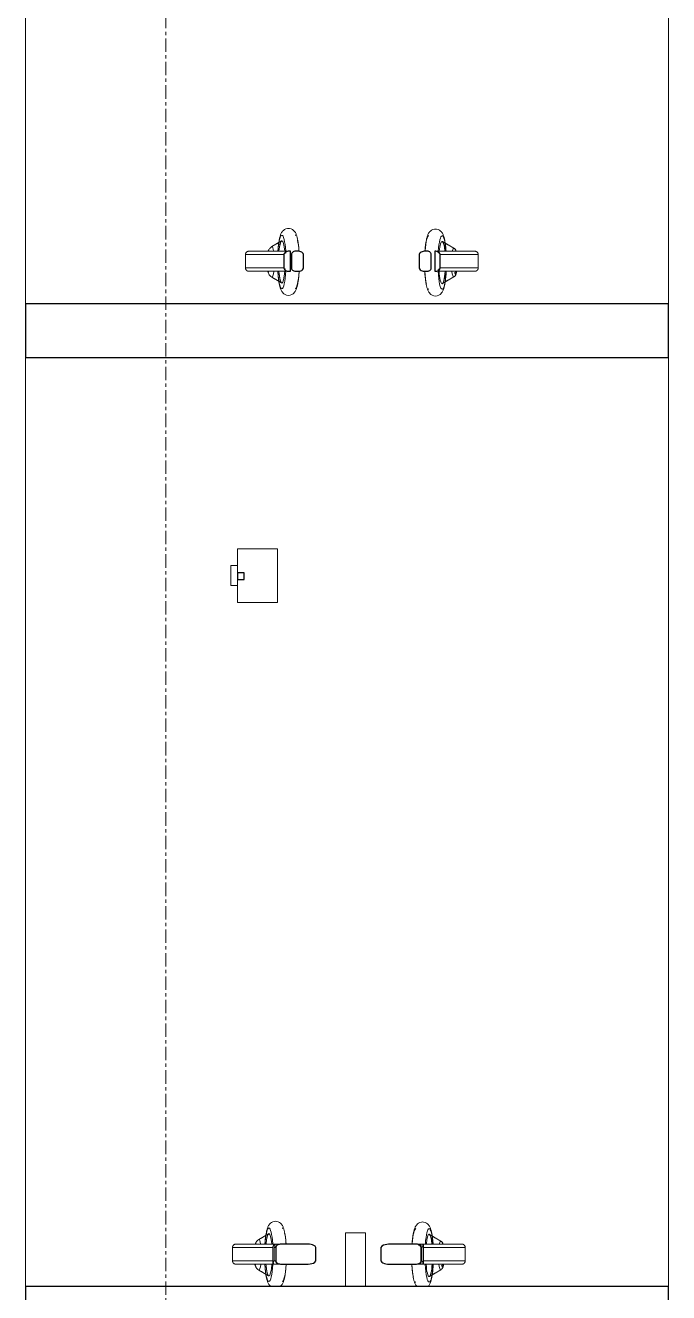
# Model space of a CAD drawing. Header units: inches. Extents: x -10318 to -7858, y -1627 to -453.
# Drawn here: x -8551 to -8527, y -678.84 to -631.56 of the extents above; entities that cross this region are included whole.
import ezdxf

# ---------------------------------------------------------------- set-up
doc = ezdxf.new("R2010")
doc.units = ezdxf.units.IN
doc.header["$MEASUREMENT"] = 0
doc.linetypes.add('Grid Line 1_2_', pattern=[0.875, 0.5, -0.125, 0.125, -0.125])
for name, color, linetype, lineweight in [('A-GENM', 13, 'Continuous', 9), ('G-IMPT', 8, 'Continuous', 9), ('S-GRID', 1, 'Continuous', 9)]:
    doc.layers.add(name, color=color, linetype=linetype, lineweight=lineweight)

# ---------------------------------------------------------------- blocks, each defined once
blk = doc.blocks.new('Indoor_Gun_Range_20957 - Assembly1_iam-7274358-4-Lower')
at = {"layer": 'A-GENM', "lineweight": 30}
for p, q in [((-61.871, 112), (-61.871, 110)), ((-37.871, 110), (-37.871, 112)), ((-61.871, 110), (-37.871, 110)), ((-52.639, 109.045), (-52.639, 108.545)), ((-51.491, 109.17), (-52.423, 109.17)), ((-51.137, 108.545), (-51.137, 109.045)), ((-48.714, 109.045), (-48.714, 108.545)), ((-47.428, 109.17), (-48.36, 109.17)), ((-47.212, 108.545), (-47.212, 109.045)), ((-52.423, 108.42), (-51.491, 108.42)), ((-48.36, 108.42), (-47.428, 108.42)), ((-45.781, 83.621), (-46.031, 83.621)), ((-46.031, 83.621), (-46.031, 83.371)), ((-46.031, 83.371), (-45.781, 83.371)), ((-45.781, 83.371), (-45.781, 83.621)), ((-37.871, 75.34), (-61.871, 75.34)), ((-61.871, 75.34), (-61.871, 73.34)), ((-37.871, 73.34), (-37.871, 75.34)), ((-61.871, 73.34), (-37.871, 73.34)), ((-53.345, 72), (-53.345, 71.5)), ((-53.146, 72.125), (-53.156, 72.125)), ((-53.146, 71.375), (-53.146, 72.125)), ((-53.012, 72), (-53.012, 71.5)), ((-52.785, 72.125), (-52.864, 72.125)), ((-52.568, 71.5), (-52.568, 72)), ((-48.251, 72), (-48.251, 71.5)), ((-47.962, 72.125), (-48.034, 72.125)), ((-47.802, 71.5), (-47.802, 72)), ((-47.711, 72.125), (-47.76, 72.125)), ((-47.76, 72.125), (-47.76, 71.375)), ((-47.519, 71.5), (-47.519, 72)), ((-53.156, 71.375), (-53.146, 71.375)), ((-52.864, 71.375), (-52.785, 71.375)), ((-48.034, 71.375), (-47.962, 71.375)), ((-47.76, 71.375), (-47.71, 71.375))]:
    blk.add_line(p, q, dxfattribs=at)
at = {"layer": 'A-GENM', "lineweight": 30, "flags": 128}
for points in [[(-52.423, 109.17), (-52.468, 109.167), (-52.513, 109.159), (-52.556, 109.144), (-52.595, 109.121), (-52.626, 109.088), (-52.639, 109.045)], [(-51.137, 109.045), (-51.165, 109.092), (-51.214, 109.12), (-51.268, 109.139), (-51.322, 109.153), (-51.378, 109.163), (-51.434, 109.168), (-51.491, 109.17)], [(-48.36, 109.17), (-48.426, 109.168), (-48.491, 109.16), (-48.556, 109.147), (-48.619, 109.127), (-48.677, 109.098), (-48.714, 109.045)], [(-47.212, 109.045), (-47.221, 109.083), (-47.246, 109.113), (-47.277, 109.136), (-47.313, 109.152), (-47.351, 109.162), (-47.389, 109.168), (-47.428, 109.17)], [(-52.639, 108.545), (-52.629, 108.508), (-52.605, 108.477), (-52.573, 108.455), (-52.538, 108.439), (-52.5, 108.428), (-52.462, 108.422), (-52.423, 108.42)], [(-51.491, 108.42), (-51.425, 108.423), (-51.36, 108.43), (-51.295, 108.443), (-51.232, 108.463), (-51.173, 108.492), (-51.137, 108.545)], [(-48.714, 108.545), (-48.685, 108.498), (-48.636, 108.47), (-48.583, 108.451), (-48.528, 108.437), (-48.473, 108.428), (-48.416, 108.422), (-48.36, 108.42)], [(-47.428, 108.42), (-47.383, 108.423), (-47.338, 108.431), (-47.295, 108.446), (-47.256, 108.469), (-47.225, 108.502), (-47.212, 108.545)], [(-53.156, 72.125), (-53.192, 72.123), (-53.226, 72.116), (-53.26, 72.105), (-53.291, 72.088), (-53.318, 72.064), (-53.338, 72.035), (-53.345, 72)], [(-52.864, 72.125), (-52.897, 72.122), (-52.928, 72.113), (-52.956, 72.098), (-52.98, 72.078), (-52.997, 72.054), (-53.008, 72.028), (-53.012, 72)], [(-52.568, 72), (-52.578, 72.037), (-52.603, 72.067), (-52.635, 72.089), (-52.67, 72.106), (-52.708, 72.116), (-52.746, 72.123), (-52.785, 72.125)], [(-48.034, 72.125), (-48.073, 72.123), (-48.111, 72.116), (-48.148, 72.106), (-48.184, 72.09), (-48.216, 72.067), (-48.241, 72.037), (-48.251, 72)], [(-47.802, 72), (-47.806, 72.028), (-47.818, 72.054), (-47.837, 72.078), (-47.862, 72.098), (-47.893, 72.113), (-47.926, 72.122), (-47.962, 72.125)], [(-47.519, 72), (-47.527, 72.035), (-47.547, 72.065), (-47.574, 72.088), (-47.606, 72.105), (-47.64, 72.117), (-47.676, 72.123), (-47.712, 72.125)], [(-53.345, 71.5), (-53.338, 71.465), (-53.318, 71.436), (-53.291, 71.412), (-53.26, 71.395), (-53.226, 71.384), (-53.191, 71.377), (-53.156, 71.375)], [(-53.012, 71.5), (-53.008, 71.472), (-52.997, 71.446), (-52.98, 71.422), (-52.956, 71.402), (-52.928, 71.387), (-52.897, 71.378), (-52.864, 71.375)], [(-52.785, 71.375), (-52.746, 71.377), (-52.708, 71.384), (-52.67, 71.394), (-52.635, 71.41), (-52.603, 71.433), (-52.578, 71.463), (-52.568, 71.5)], [(-48.251, 71.5), (-48.241, 71.463), (-48.216, 71.433), (-48.184, 71.411), (-48.148, 71.394), (-48.111, 71.384), (-48.073, 71.377), (-48.034, 71.375)], [(-47.962, 71.375), (-47.926, 71.378), (-47.893, 71.387), (-47.862, 71.402), (-47.837, 71.422), (-47.818, 71.446), (-47.806, 71.472), (-47.802, 71.5)], [(-47.71, 71.375), (-47.674, 71.377), (-47.639, 71.384), (-47.605, 71.395), (-47.574, 71.412), (-47.547, 71.435), (-47.527, 71.465), (-47.519, 71.5)]]:
    blk.add_lwpolyline(points, dxfattribs=at)
at = {"layer": 'G-IMPT'}
for p, q in [((-61.871, 110), (-61.871, 75.34)), ((-50.564, 110), (-50.564, 108)), ((-49.814, 108), (-49.814, 110)), ((-37.871, 75.34), (-37.871, 110)), ((-53.43, 109.27), (-53.393, 109.2)), ((-52.948, 109.628), (-53.376, 109.376)), ((-46.578, 109.389), (-46.945, 109.605)), ((-54.282, 109.045), (-54.282, 108.545)), ((-52.72, 109.045), (-54.282, 109.045)), ((-52.577, 109.17), (-54.157, 109.17)), ((-54.15, 109.17), (-53.744, 109.17)), ((-53.968, 109.17), (-53.746, 109.17)), ((-53.447, 109.17), (-52.475, 109.17)), ((-52.719, 109.144), (-52.719, 108.446)), ((-52.7, 109.17), (-52.7, 109.1)), ((-52.423, 109.17), (-52.693, 109.17)), ((-52.639, 109.045), (-52.669, 109.045)), ((-52.669, 108.545), (-52.669, 109.045)), ((-52.475, 109.17), (-52.423, 109.17)), ((-47.388, 109.17), (-46.669, 109.17)), ((-45.725, 109.17), (-47.281, 109.17)), ((-47.148, 109.045), (-47.212, 109.045)), ((-47.148, 109.045), (-47.148, 108.545)), ((-47.126, 109.1), (-47.126, 109.17)), ((-47.099, 108.521), (-47.099, 109.143)), ((-45.6, 109.045), (-47.09, 109.045)), ((-46.468, 109.174), (-46.463, 109.175)), ((-46.253, 109.17), (-46.427, 109.17)), ((-46.425, 109.17), (-45.936, 109.17)), ((-46.415, 109.17), (-45.757, 109.17)), ((-45.6, 108.545), (-45.6, 109.045)), ((-52.721, 108.545), (-54.282, 108.545)), ((-52.577, 108.42), (-54.157, 108.42)), ((-53.435, 108.42), (-54.15, 108.42)), ((-53.447, 108.42), (-54.15, 108.42)), ((-53.376, 108.309), (-52.948, 108.057)), ((-53.204, 108.42), (-53.367, 108.42)), ((-52.475, 108.42), (-52.95, 108.42)), ((-52.7, 108.5), (-52.7, 108.421)), ((-52.693, 108.42), (-52.462, 108.42)), ((-52.669, 108.545), (-52.639, 108.545)), ((-47.428, 108.42), (-47.224, 108.42)), ((-47.001, 108.42), (-47.4, 108.42)), ((-47.38, 108.42), (-45.725, 108.42)), ((-47.38, 108.42), (-47.224, 108.42)), ((-47.212, 108.545), (-47.148, 108.545)), ((-45.6, 108.545), (-47.087, 108.545)), ((-45.757, 108.42), (-46.166, 108.42)), ((-45.938, 108.42), (-46.165, 108.42)), ((-49.814, 108), (-50.564, 108)), ((-46.945, 108.034), (-46.578, 108.249)), ((-47.281, 84.478), (-45.781, 84.478)), ((-47.281, 84.478), (-47.281, 82.478)), ((-45.781, 83.621), (-45.781, 84.478)), ((-45.531, 83.853), (-45.781, 83.853)), ((-45.531, 83.853), (-45.531, 83.103)), ((-45.781, 82.478), (-45.781, 83.371)), ((-45.781, 83.103), (-45.531, 83.103)), ((-47.281, 82.478), (-45.781, 82.478)), ((-61.871, 73.34), (-61.871, 38.67)), ((-37.871, 38.67), (-37.871, 73.34)), ((-53.432, 72.583), (-53.86, 72.331)), ((-47.062, 72.344), (-47.429, 72.559)), ((-54.765, 72), (-54.765, 71.5)), ((-53.345, 72), (-54.765, 72)), ((-53.156, 72.125), (-54.64, 72.125)), ((-54.634, 72.125), (-53.972, 72.125)), ((-53.914, 72.225), (-53.88, 72.168)), ((-53.517, 72.125), (-53.146, 72.125)), ((-47.703, 72.125), (-47.347, 72.125)), ((-46.084, 72), (-47.519, 72)), ((-47.109, 72.125), (-46.241, 72.125)), ((-46.084, 71.5), (-46.084, 72)), ((-53.345, 71.5), (-54.765, 71.5)), ((-46.084, 71.5), (-47.519, 71.5)), ((-53.156, 71.375), (-54.64, 71.375)), ((-54.261, 71.375), (-54.634, 71.375)), ((-54.262, 71.375), (-54.439, 71.375)), ((-53.86, 71.264), (-53.432, 71.012)), ((-53.146, 71.375), (-53.517, 71.375)), ((-47.71, 71.375), (-46.209, 71.375)), ((-47.345, 71.375), (-47.703, 71.375)), ((-47.429, 70.989), (-47.062, 71.204)), ((-46.241, 71.375), (-46.876, 71.375))]:
    blk.add_line(p, q, dxfattribs=at)
at = {"layer": 'G-IMPT', "flags": 128}
for points in [[(-52.893, 110.005), (-52.918, 109.977), (-52.937, 109.95), (-52.952, 109.924), (-52.965, 109.9), (-52.976, 109.876), (-52.985, 109.851), (-52.994, 109.827), (-53.002, 109.802), (-53.009, 109.777), (-53.016, 109.751), (-53.023, 109.724), (-53.029, 109.697), (-53.034, 109.668), (-53.04, 109.639), (-53.045, 109.609), (-53.05, 109.577), (-53.055, 109.545), (-53.06, 109.512), (-53.064, 109.478), (-53.068, 109.444), (-53.072, 109.408), (-53.075, 109.372), (-53.078, 109.335), (-53.081, 109.297), (-53.084, 109.259), (-53.087, 109.22), (-53.089, 109.181)], [(-52.486, 110.005), (-52.461, 109.977), (-52.442, 109.95), (-52.427, 109.924), (-52.414, 109.9), (-52.403, 109.876), (-52.394, 109.851), (-52.385, 109.827), (-52.377, 109.802), (-52.37, 109.777), (-52.363, 109.751), (-52.356, 109.724), (-52.35, 109.697), (-52.344, 109.668), (-52.339, 109.639), (-52.334, 109.609), (-52.329, 109.577), (-52.324, 109.545), (-52.319, 109.512), (-52.315, 109.478), (-52.311, 109.444), (-52.307, 109.408), (-52.304, 109.372), (-52.301, 109.335), (-52.298, 109.297), (-52.295, 109.259), (-52.292, 109.22), (-52.29, 109.181)], [(-47.408, 109.981), (-47.432, 109.953), (-47.451, 109.926), (-47.466, 109.9), (-47.479, 109.876), (-47.49, 109.852), (-47.499, 109.828), (-47.508, 109.803), (-47.516, 109.779), (-47.523, 109.753), (-47.53, 109.727), (-47.536, 109.701), (-47.542, 109.673), (-47.548, 109.645), (-47.554, 109.615), (-47.559, 109.585), (-47.564, 109.554), (-47.569, 109.522), (-47.573, 109.489), (-47.577, 109.455), (-47.581, 109.42), (-47.585, 109.385), (-47.588, 109.348), (-47.592, 109.312), (-47.595, 109.274), (-47.597, 109.236), (-47.6, 109.197)], [(-47, 109.981), (-46.975, 109.953), (-46.956, 109.926), (-46.941, 109.9), (-46.928, 109.876), (-46.918, 109.852), (-46.908, 109.828), (-46.9, 109.803), (-46.892, 109.779), (-46.884, 109.753), (-46.878, 109.727), (-46.871, 109.701), (-46.865, 109.673), (-46.859, 109.645), (-46.854, 109.615), (-46.849, 109.585), (-46.844, 109.554), (-46.839, 109.522), (-46.834, 109.489), (-46.83, 109.455), (-46.826, 109.42), (-46.822, 109.385), (-46.819, 109.348), (-46.816, 109.312), (-46.813, 109.274), (-46.81, 109.236), (-46.807, 109.197), (-46.806, 109.164)], [(-53.376, 109.376), (-53.396, 109.362), (-53.411, 109.348), (-53.422, 109.335), (-53.43, 109.322), (-53.437, 109.31), (-53.442, 109.299), (-53.447, 109.288), (-53.451, 109.277), (-53.455, 109.266), (-53.459, 109.255), (-53.462, 109.244), (-53.465, 109.232), (-53.468, 109.22), (-53.47, 109.208), (-53.473, 109.195), (-53.475, 109.182), (-53.477, 109.169)], [(-52.936, 109.631), (-53.044, 109.568), (-53.152, 109.505), (-53.26, 109.442), (-53.368, 109.379)], [(-46.957, 109.608), (-46.864, 109.554), (-46.772, 109.5), (-46.679, 109.446), (-46.586, 109.391)], [(-46.434, 109.166), (-46.437, 109.179), (-46.44, 109.191), (-46.444, 109.204), (-46.448, 109.217), (-46.453, 109.231), (-46.458, 109.245), (-46.465, 109.26), (-46.473, 109.277), (-46.483, 109.295), (-46.497, 109.316), (-46.517, 109.339), (-46.543, 109.365), (-46.578, 109.389)], [(-54.282, 109.045), (-54.281, 109.05), (-54.281, 109.055), (-54.281, 109.06), (-54.28, 109.065), (-54.279, 109.07), (-54.278, 109.075), (-54.277, 109.08), (-54.275, 109.084), (-54.273, 109.089), (-54.272, 109.094), (-54.27, 109.098), (-54.267, 109.103), (-54.265, 109.107), (-54.262, 109.112), (-54.26, 109.116), (-54.257, 109.12), (-54.254, 109.124), (-54.25, 109.128), (-54.247, 109.131), (-54.244, 109.135), (-54.24, 109.138), (-54.236, 109.141), (-54.232, 109.145), (-54.228, 109.148), (-54.224, 109.15), (-54.22, 109.153), (-54.215, 109.155), (-54.211, 109.158), (-54.206, 109.16), (-54.202, 109.162), (-54.197, 109.163), (-54.192, 109.165), (-54.188, 109.166), (-54.183, 109.167), (-54.178, 109.168), (-54.173, 109.169), (-54.168, 109.17), (-54.163, 109.17), (-54.158, 109.17), (-54.157, 109.17)], [(-54.157, 109.17), (-54.153, 109.17), (-54.143, 109.17), (-54.126, 109.17), (-54.102, 109.17), (-54.072, 109.17), (-54.035, 109.17), (-53.992, 109.17), (-53.942, 109.17), (-53.885, 109.17), (-53.823, 109.17), (-53.753, 109.17), (-53.678, 109.17), (-53.597, 109.17), (-53.51, 109.17), (-53.417, 109.17), (-53.416, 109.17)], [(-52.577, 109.17), (-52.707, 109.17), (-52.832, 109.17), (-52.953, 109.17), (-53.069, 109.17), (-53.179, 109.17), (-53.285, 109.17), (-53.385, 109.17), (-53.48, 109.17), (-53.569, 109.17), (-53.652, 109.17), (-53.729, 109.17), (-53.8, 109.17), (-53.865, 109.17), (-53.924, 109.17), (-53.976, 109.17), (-54.021, 109.17), (-54.061, 109.17), (-54.093, 109.17), (-54.119, 109.17), (-54.138, 109.17), (-54.15, 109.17), (-54.156, 109.17), (-54.157, 109.17)], [(-52.423, 109.17), (-52.568, 109.17), (-52.693, 109.17)], [(-47.126, 109.17), (-47.266, 109.17), (-47.411, 109.17), (-47.428, 109.17)], [(-47.389, 109.17), (-47.275, 109.17), (-47.126, 109.17)], [(-46.437, 109.17), (-46.533, 109.17), (-46.635, 109.17), (-46.742, 109.17), (-46.854, 109.17), (-46.971, 109.17), (-47.093, 109.17), (-47.219, 109.17), (-47.281, 109.17)], [(-47.148, 109.045), (-47.13, 109.069), (-47.116, 109.093)], [(-47.112, 109.1), (-47.105, 109.115), (-47.1, 109.136), (-47.1, 109.153), (-47.109, 109.166), (-47.126, 109.17)], [(-45.725, 109.17), (-45.72, 109.17), (-45.715, 109.17), (-45.71, 109.169), (-45.705, 109.168), (-45.7, 109.168), (-45.695, 109.166), (-45.69, 109.165), (-45.685, 109.164), (-45.681, 109.162), (-45.676, 109.16), (-45.671, 109.158), (-45.667, 109.156), (-45.663, 109.153), (-45.658, 109.151), (-45.654, 109.148), (-45.65, 109.145), (-45.646, 109.142), (-45.642, 109.139), (-45.639, 109.136), (-45.635, 109.132), (-45.632, 109.128), (-45.628, 109.125), (-45.625, 109.121), (-45.622, 109.117), (-45.62, 109.112), (-45.617, 109.108), (-45.615, 109.104), (-45.612, 109.099), (-45.61, 109.095), (-45.608, 109.09), (-45.607, 109.085), (-45.605, 109.081), (-45.604, 109.076), (-45.603, 109.071), (-45.602, 109.066), (-45.601, 109.061), (-45.601, 109.056), (-45.6, 109.051), (-45.6, 109.046), (-45.6, 109.045)], [(-54.157, 108.42), (-54.161, 108.42), (-54.166, 108.421), (-54.171, 108.421), (-54.176, 108.422), (-54.181, 108.423), (-54.186, 108.424), (-54.191, 108.425), (-54.196, 108.426), (-54.201, 108.428), (-54.205, 108.43), (-54.21, 108.432), (-54.214, 108.434), (-54.219, 108.437), (-54.223, 108.439), (-54.227, 108.442), (-54.231, 108.445), (-54.235, 108.448), (-54.239, 108.451), (-54.243, 108.455), (-54.246, 108.458), (-54.25, 108.462), (-54.253, 108.465), (-54.256, 108.469), (-54.259, 108.473), (-54.262, 108.478), (-54.264, 108.482), (-54.267, 108.486), (-54.269, 108.491), (-54.271, 108.495), (-54.273, 108.5), (-54.275, 108.505), (-54.276, 108.509), (-54.278, 108.514), (-54.279, 108.519), (-54.28, 108.524), (-54.28, 108.529), (-54.281, 108.534), (-54.281, 108.539), (-54.282, 108.544), (-54.282, 108.545)], [(-54.157, 108.42), (-54.153, 108.42), (-54.143, 108.42), (-54.126, 108.42), (-54.102, 108.42), (-54.072, 108.42), (-54.035, 108.42), (-53.992, 108.42), (-53.942, 108.42), (-53.885, 108.42), (-53.823, 108.42), (-53.753, 108.42), (-53.678, 108.42), (-53.597, 108.42), (-53.51, 108.42), (-53.417, 108.42), (-53.319, 108.42), (-53.215, 108.42), (-53.106, 108.42), (-52.992, 108.42), (-52.873, 108.42), (-52.749, 108.42), (-52.621, 108.42), (-52.577, 108.42)], [(-53.416, 108.42), (-53.509, 108.42), (-53.596, 108.42), (-53.677, 108.42), (-53.752, 108.42), (-53.822, 108.42), (-53.884, 108.42), (-53.941, 108.42), (-53.991, 108.42), (-54.035, 108.42), (-54.072, 108.42), (-54.102, 108.42), (-54.126, 108.42), (-54.143, 108.42), (-54.153, 108.42), (-54.157, 108.42)], [(-53.455, 108.418), (-53.451, 108.407), (-53.447, 108.396), (-53.442, 108.385), (-53.436, 108.374), (-53.429, 108.362), (-53.421, 108.349), (-53.409, 108.336), (-53.394, 108.322), (-53.376, 108.309)], [(-52.936, 108.054), (-53.044, 108.117), (-53.152, 108.18), (-53.26, 108.243), (-53.368, 108.307)], [(-53.083, 108.408), (-53.08, 108.37), (-53.077, 108.333), (-53.074, 108.296), (-53.07, 108.261), (-53.066, 108.225), (-53.062, 108.191), (-53.058, 108.158), (-53.053, 108.125), (-53.048, 108.093), (-53.043, 108.063), (-53.038, 108.033), (-53.032, 108.004), (-53.026, 107.976), (-53.02, 107.948), (-53.013, 107.922), (-53.006, 107.896), (-52.998, 107.871), (-52.99, 107.847), (-52.981, 107.823), (-52.971, 107.799), (-52.959, 107.774), (-52.946, 107.749), (-52.929, 107.723), (-52.907, 107.696), (-52.879, 107.667), (-52.841, 107.637), (-52.79, 107.612), (-52.727, 107.595), (-52.689, 107.593)], [(-52.693, 108.42), (-52.552, 108.42), (-52.423, 108.42)], [(-52.296, 108.408), (-52.299, 108.37), (-52.302, 108.333), (-52.305, 108.296), (-52.309, 108.261), (-52.313, 108.225), (-52.317, 108.191), (-52.321, 108.158), (-52.326, 108.125), (-52.331, 108.093), (-52.336, 108.063), (-52.341, 108.033), (-52.347, 108.004), (-52.353, 107.976), (-52.359, 107.948), (-52.366, 107.922), (-52.373, 107.896), (-52.381, 107.871), (-52.389, 107.847), (-52.398, 107.823), (-52.408, 107.799), (-52.42, 107.774), (-52.433, 107.749), (-52.45, 107.723), (-52.472, 107.696), (-52.5, 107.667), (-52.538, 107.637), (-52.589, 107.612), (-52.652, 107.595), (-52.689, 107.593)], [(-47.599, 108.42), (-47.596, 108.385), (-47.593, 108.347), (-47.59, 108.31), (-47.587, 108.273), (-47.583, 108.237), (-47.579, 108.202), (-47.575, 108.168), (-47.571, 108.135), (-47.566, 108.102), (-47.562, 108.07), (-47.556, 108.039), (-47.551, 108.01), (-47.545, 107.981), (-47.54, 107.953), (-47.533, 107.925), (-47.527, 107.899), (-47.52, 107.873), (-47.512, 107.848), (-47.504, 107.824), (-47.495, 107.8), (-47.485, 107.776), (-47.474, 107.751), (-47.46, 107.726), (-47.443, 107.7), (-47.422, 107.673), (-47.394, 107.644), (-47.356, 107.615), (-47.305, 107.588), (-47.241, 107.572), (-47.204, 107.569)], [(-47.428, 108.42), (-47.283, 108.42), (-47.224, 108.42)], [(-47.38, 108.42), (-47.248, 108.42), (-47.121, 108.42), (-46.998, 108.42), (-46.88, 108.42), (-46.767, 108.42), (-46.658, 108.42), (-46.555, 108.42), (-46.458, 108.42), (-46.366, 108.42), (-46.279, 108.42), (-46.199, 108.42), (-46.124, 108.42), (-46.056, 108.42), (-45.994, 108.42), (-45.938, 108.42), (-45.888, 108.42), (-45.845, 108.42), (-45.808, 108.42), (-45.778, 108.42), (-45.755, 108.42), (-45.738, 108.42), (-45.728, 108.42), (-45.725, 108.42)], [(-47.101, 108.52), (-47.132, 108.46), (-47.182, 108.427), (-47.218, 108.42), (-47.224, 108.42)], [(-46.809, 108.42), (-46.811, 108.385), (-46.814, 108.347), (-46.817, 108.31), (-46.821, 108.273), (-46.824, 108.237), (-46.828, 108.202), (-46.832, 108.168), (-46.836, 108.135), (-46.841, 108.102), (-46.846, 108.07), (-46.851, 108.039), (-46.856, 108.01), (-46.862, 107.981), (-46.868, 107.953), (-46.874, 107.925), (-46.881, 107.899), (-46.888, 107.873), (-46.895, 107.848), (-46.903, 107.824), (-46.912, 107.8), (-46.922, 107.776), (-46.934, 107.751), (-46.947, 107.726), (-46.964, 107.7), (-46.985, 107.673), (-47.014, 107.644), (-47.052, 107.615), (-47.103, 107.588), (-47.166, 107.572), (-47.204, 107.569)], [(-46.578, 108.249), (-46.541, 108.276), (-46.515, 108.301), (-46.496, 108.324), (-46.483, 108.344), (-46.472, 108.363), (-46.464, 108.379), (-46.458, 108.394), (-46.452, 108.409), (-46.448, 108.422)], [(-45.725, 108.42), (-45.728, 108.42), (-45.738, 108.42), (-45.755, 108.42), (-45.779, 108.42), (-45.809, 108.42), (-45.845, 108.42), (-45.889, 108.42), (-45.938, 108.42), (-45.994, 108.42), (-46.057, 108.42), (-46.125, 108.42), (-46.2, 108.42), (-46.28, 108.42), (-46.367, 108.42), (-46.459, 108.42), (-46.476, 108.42)], [(-45.6, 108.545), (-45.6, 108.54), (-45.6, 108.535), (-45.601, 108.53), (-45.602, 108.525), (-45.603, 108.52), (-45.604, 108.515), (-45.605, 108.511), (-45.606, 108.506), (-45.608, 108.501), (-45.61, 108.496), (-45.612, 108.492), (-45.614, 108.487), (-45.617, 108.483), (-45.619, 108.479), (-45.622, 108.475), (-45.625, 108.47), (-45.628, 108.467), (-45.631, 108.463), (-45.634, 108.459), (-45.638, 108.455), (-45.642, 108.452), (-45.645, 108.449), (-45.649, 108.446), (-45.653, 108.443), (-45.657, 108.44), (-45.662, 108.437), (-45.666, 108.435), (-45.671, 108.433), (-45.675, 108.431), (-45.68, 108.429), (-45.684, 108.427), (-45.689, 108.425), (-45.694, 108.424), (-45.699, 108.423), (-45.704, 108.422), (-45.709, 108.421), (-45.714, 108.421), (-45.719, 108.42), (-45.724, 108.42), (-45.725, 108.42)], [(-46.957, 108.031), (-46.864, 108.085), (-46.772, 108.139), (-46.679, 108.193), (-46.586, 108.247)], [(-53.173, 73.047), (-53.241, 73.039), (-53.299, 73.017), (-53.344, 72.989), (-53.377, 72.96), (-53.402, 72.932), (-53.421, 72.905), (-53.436, 72.879), (-53.449, 72.855), (-53.46, 72.83), (-53.469, 72.806), (-53.478, 72.782), (-53.486, 72.757), (-53.493, 72.732), (-53.5, 72.706), (-53.506, 72.679), (-53.513, 72.652), (-53.518, 72.623), (-53.524, 72.594), (-53.529, 72.563), (-53.534, 72.532), (-53.539, 72.5), (-53.543, 72.467), (-53.548, 72.433), (-53.552, 72.399), (-53.555, 72.363), (-53.559, 72.327), (-53.562, 72.29), (-53.565, 72.252), (-53.568, 72.214), (-53.571, 72.175), (-53.573, 72.136)], [(-53.173, 73.047), (-53.106, 73.039), (-53.048, 73.017), (-53.003, 72.989), (-52.97, 72.96), (-52.945, 72.932), (-52.926, 72.905), (-52.911, 72.879), (-52.898, 72.855), (-52.887, 72.83), (-52.878, 72.806), (-52.869, 72.782), (-52.861, 72.757), (-52.854, 72.732), (-52.847, 72.706), (-52.84, 72.679), (-52.834, 72.652), (-52.828, 72.623), (-52.823, 72.594), (-52.818, 72.563), (-52.813, 72.532), (-52.808, 72.5), (-52.803, 72.467), (-52.799, 72.433), (-52.795, 72.399), (-52.791, 72.363), (-52.788, 72.327), (-52.784, 72.29), (-52.781, 72.252), (-52.779, 72.214), (-52.776, 72.175), (-52.774, 72.136)], [(-47.688, 73.024), (-47.755, 73.016), (-47.814, 72.994), (-47.858, 72.965), (-47.892, 72.936), (-47.916, 72.908), (-47.935, 72.881), (-47.95, 72.855), (-47.963, 72.831), (-47.974, 72.806), (-47.983, 72.782), (-47.992, 72.758), (-48, 72.733), (-48.007, 72.708), (-48.014, 72.682), (-48.02, 72.656), (-48.026, 72.628), (-48.032, 72.599), (-48.037, 72.57), (-48.043, 72.54), (-48.048, 72.509), (-48.052, 72.476), (-48.057, 72.444), (-48.061, 72.41), (-48.065, 72.375), (-48.069, 72.34), (-48.072, 72.303), (-48.076, 72.266), (-48.079, 72.229), (-48.081, 72.191), (-48.084, 72.152), (-48.086, 72.121)], [(-47.688, 73.024), (-47.62, 73.016), (-47.562, 72.994), (-47.517, 72.965), (-47.484, 72.936), (-47.459, 72.908), (-47.44, 72.881), (-47.425, 72.855), (-47.412, 72.831), (-47.401, 72.806), (-47.392, 72.782), (-47.383, 72.758), (-47.376, 72.733), (-47.368, 72.708), (-47.361, 72.682), (-47.355, 72.656), (-47.349, 72.628), (-47.343, 72.599), (-47.338, 72.57), (-47.332, 72.54), (-47.327, 72.509), (-47.323, 72.476), (-47.318, 72.444), (-47.314, 72.41), (-47.31, 72.375), (-47.306, 72.34), (-47.303, 72.303), (-47.3, 72.266), (-47.297, 72.229), (-47.294, 72.191), (-47.291, 72.152)], [(-53.42, 72.586), (-53.528, 72.523), (-53.636, 72.46), (-53.744, 72.397), (-53.852, 72.334)], [(-47.441, 72.563), (-47.348, 72.509), (-47.256, 72.455), (-47.163, 72.4), (-47.07, 72.346)], [(-46.918, 72.121), (-46.921, 72.133), (-46.924, 72.146), (-46.928, 72.159), (-46.932, 72.172), (-46.937, 72.186), (-46.942, 72.2), (-46.949, 72.215), (-46.957, 72.232), (-46.967, 72.25), (-46.981, 72.271), (-47, 72.294), (-47.027, 72.32), (-47.062, 72.344)], [(-54.765, 72), (-54.765, 72.005), (-54.765, 72.01), (-54.764, 72.015), (-54.764, 72.02), (-54.763, 72.025), (-54.762, 72.03), (-54.76, 72.035), (-54.759, 72.039), (-54.757, 72.044), (-54.755, 72.049), (-54.753, 72.053), (-54.751, 72.058), (-54.749, 72.062), (-54.746, 72.066), (-54.744, 72.071), (-54.741, 72.075), (-54.738, 72.079), (-54.734, 72.082), (-54.731, 72.086), (-54.727, 72.09), (-54.724, 72.093), (-54.72, 72.096), (-54.716, 72.099), (-54.712, 72.102), (-54.708, 72.105), (-54.704, 72.108), (-54.699, 72.11), (-54.695, 72.113), (-54.69, 72.115), (-54.686, 72.117), (-54.681, 72.118), (-54.676, 72.12), (-54.671, 72.121), (-54.667, 72.122), (-54.662, 72.123), (-54.657, 72.124), (-54.652, 72.124), (-54.647, 72.125), (-54.642, 72.125), (-54.64, 72.125)], [(-54.64, 72.125), (-54.637, 72.125), (-54.627, 72.125), (-54.61, 72.125), (-54.586, 72.125), (-54.556, 72.125), (-54.519, 72.125), (-54.476, 72.125), (-54.426, 72.125), (-54.369, 72.125), (-54.306, 72.125), (-54.237, 72.125), (-54.162, 72.125), (-54.081, 72.125), (-53.994, 72.125), (-53.901, 72.125), (-53.9, 72.125)], [(-53.156, 72.125), (-53.283, 72.125), (-53.404, 72.125), (-53.522, 72.125), (-53.634, 72.125), (-53.741, 72.125), (-53.842, 72.125), (-53.938, 72.125), (-54.029, 72.125), (-54.114, 72.125), (-54.192, 72.125), (-54.265, 72.125), (-54.332, 72.125), (-54.392, 72.125), (-54.446, 72.125), (-54.493, 72.125), (-54.534, 72.125), (-54.569, 72.125), (-54.596, 72.125), (-54.617, 72.125), (-54.632, 72.125), (-54.639, 72.125), (-54.64, 72.125)], [(-53.86, 72.331), (-53.88, 72.317), (-53.895, 72.303), (-53.906, 72.29), (-53.914, 72.277), (-53.921, 72.265), (-53.926, 72.254), (-53.931, 72.243), (-53.935, 72.232), (-53.939, 72.221), (-53.942, 72.21), (-53.946, 72.198), (-53.949, 72.187), (-53.951, 72.175), (-53.954, 72.163), (-53.957, 72.15), (-53.959, 72.137), (-53.961, 72.124)], [(-46.923, 72.125), (-47.019, 72.125), (-47.121, 72.125), (-47.228, 72.125), (-47.34, 72.125), (-47.457, 72.125), (-47.579, 72.125), (-47.706, 72.125), (-47.712, 72.125)], [(-46.956, 72.125), (-46.952, 72.129), (-46.947, 72.13)], [(-46.209, 72.125), (-46.204, 72.125), (-46.199, 72.125), (-46.194, 72.124), (-46.189, 72.123), (-46.184, 72.122), (-46.179, 72.121), (-46.174, 72.12), (-46.169, 72.119), (-46.165, 72.117), (-46.16, 72.115), (-46.155, 72.113), (-46.151, 72.111), (-46.147, 72.108), (-46.142, 72.106), (-46.138, 72.103), (-46.134, 72.1), (-46.13, 72.097), (-46.126, 72.094), (-46.123, 72.09), (-46.119, 72.087), (-46.116, 72.083), (-46.112, 72.079), (-46.109, 72.075), (-46.106, 72.071), (-46.104, 72.067), (-46.101, 72.063), (-46.098, 72.059), (-46.096, 72.054), (-46.094, 72.05), (-46.092, 72.045), (-46.091, 72.04), (-46.089, 72.036), (-46.088, 72.031), (-46.087, 72.026), (-46.086, 72.021), (-46.085, 72.016), (-46.084, 72.011), (-46.084, 72.006), (-46.084, 72.001), (-46.084, 72)], [(-54.64, 71.375), (-54.645, 71.375), (-54.65, 71.375), (-54.655, 71.376), (-54.66, 71.377), (-54.665, 71.377), (-54.67, 71.379), (-54.675, 71.38), (-54.68, 71.381), (-54.684, 71.383), (-54.689, 71.385), (-54.694, 71.387), (-54.698, 71.389), (-54.702, 71.392), (-54.707, 71.394), (-54.711, 71.397), (-54.715, 71.4), (-54.719, 71.403), (-54.723, 71.406), (-54.726, 71.409), (-54.73, 71.413), (-54.733, 71.417), (-54.737, 71.42), (-54.74, 71.424), (-54.743, 71.428), (-54.746, 71.432), (-54.748, 71.437), (-54.751, 71.441), (-54.753, 71.446), (-54.755, 71.45), (-54.757, 71.455), (-54.759, 71.459), (-54.76, 71.464), (-54.761, 71.469), (-54.763, 71.474), (-54.764, 71.479), (-54.764, 71.484), (-54.765, 71.489), (-54.765, 71.494), (-54.765, 71.499), (-54.765, 71.5)], [(-46.084, 71.5), (-46.084, 71.495), (-46.084, 71.49), (-46.085, 71.485), (-46.085, 71.48), (-46.086, 71.475), (-46.087, 71.47), (-46.089, 71.465), (-46.09, 71.461), (-46.092, 71.456), (-46.094, 71.451), (-46.096, 71.447), (-46.098, 71.442), (-46.1, 71.438), (-46.103, 71.434), (-46.106, 71.429), (-46.109, 71.425), (-46.112, 71.421), (-46.115, 71.418), (-46.118, 71.414), (-46.122, 71.41), (-46.125, 71.407), (-46.129, 71.404), (-46.133, 71.401), (-46.137, 71.398), (-46.141, 71.395), (-46.146, 71.392), (-46.15, 71.39), (-46.154, 71.387), (-46.159, 71.385), (-46.164, 71.383), (-46.168, 71.382), (-46.173, 71.38), (-46.178, 71.379), (-46.183, 71.378), (-46.188, 71.377), (-46.193, 71.376), (-46.198, 71.376), (-46.203, 71.375), (-46.208, 71.375), (-46.209, 71.375)], [(-54.64, 71.375), (-54.637, 71.375), (-54.627, 71.375), (-54.61, 71.375), (-54.586, 71.375), (-54.556, 71.375), (-54.519, 71.375), (-54.476, 71.375), (-54.426, 71.375), (-54.369, 71.375), (-54.306, 71.375), (-54.237, 71.375), (-54.162, 71.375), (-54.081, 71.375), (-53.994, 71.375), (-53.901, 71.375), (-53.803, 71.375), (-53.699, 71.375), (-53.59, 71.375), (-53.476, 71.375), (-53.357, 71.375), (-53.233, 71.375), (-53.156, 71.375)], [(-53.9, 71.375), (-53.993, 71.375), (-54.08, 71.375), (-54.161, 71.375), (-54.236, 71.375), (-54.305, 71.375), (-54.368, 71.375), (-54.425, 71.375), (-54.475, 71.375), (-54.519, 71.375), (-54.556, 71.375), (-54.586, 71.375), (-54.61, 71.375), (-54.627, 71.375), (-54.637, 71.375), (-54.64, 71.375)], [(-53.939, 71.373), (-53.935, 71.362), (-53.931, 71.351), (-53.926, 71.34), (-53.92, 71.328), (-53.913, 71.317), (-53.905, 71.304), (-53.893, 71.291), (-53.878, 71.276), (-53.86, 71.264)], [(-53.42, 71.009), (-53.528, 71.072), (-53.636, 71.135), (-53.744, 71.198), (-53.852, 71.261)], [(-53.567, 71.363), (-53.564, 71.325), (-53.561, 71.288), (-53.557, 71.251), (-53.554, 71.215), (-53.55, 71.18), (-53.546, 71.146), (-53.541, 71.113), (-53.537, 71.08), (-53.532, 71.048), (-53.527, 71.017), (-53.521, 70.988), (-53.516, 70.959), (-53.51, 70.93), (-53.503, 70.903), (-53.497, 70.877), (-53.49, 70.851), (-53.482, 70.826), (-53.474, 70.802), (-53.465, 70.778), (-53.455, 70.753), (-53.443, 70.729), (-53.429, 70.704), (-53.413, 70.678), (-53.391, 70.651), (-53.363, 70.622), (-53.325, 70.592), (-53.274, 70.566), (-53.211, 70.55), (-53.173, 70.547)], [(-52.78, 71.363), (-52.783, 71.325), (-52.786, 71.288), (-52.789, 71.251), (-52.793, 71.215), (-52.797, 71.18), (-52.801, 71.146), (-52.805, 71.113), (-52.81, 71.08), (-52.815, 71.048), (-52.82, 71.017), (-52.825, 70.988), (-52.831, 70.959), (-52.837, 70.93), (-52.843, 70.903), (-52.85, 70.877), (-52.857, 70.851), (-52.865, 70.826), (-52.873, 70.802), (-52.882, 70.778), (-52.892, 70.753), (-52.904, 70.729), (-52.917, 70.704), (-52.934, 70.678), (-52.955, 70.651), (-52.984, 70.622), (-53.022, 70.592), (-53.073, 70.566), (-53.136, 70.55), (-53.173, 70.547)], [(-48.083, 71.379), (-48.08, 71.34), (-48.077, 71.302), (-48.074, 71.265), (-48.071, 71.228), (-48.067, 71.192), (-48.063, 71.157), (-48.059, 71.123), (-48.055, 71.089), (-48.05, 71.057), (-48.045, 71.025), (-48.04, 70.994), (-48.035, 70.964), (-48.029, 70.936), (-48.023, 70.907), (-48.017, 70.88), (-48.011, 70.854), (-48.004, 70.828), (-47.996, 70.803), (-47.988, 70.779), (-47.979, 70.755), (-47.969, 70.731), (-47.957, 70.706), (-47.944, 70.681), (-47.927, 70.655), (-47.906, 70.628), (-47.878, 70.599), (-47.839, 70.569), (-47.788, 70.543), (-47.725, 70.527), (-47.688, 70.524)], [(-47.71, 71.375), (-47.584, 71.375), (-47.462, 71.375), (-47.344, 71.375), (-47.232, 71.375), (-47.125, 71.375), (-47.022, 71.375), (-46.926, 71.375), (-46.835, 71.375), (-46.749, 71.375), (-46.67, 71.375), (-46.596, 71.375), (-46.529, 71.375), (-46.468, 71.375), (-46.413, 71.375), (-46.364, 71.375), (-46.322, 71.375), (-46.287, 71.375), (-46.258, 71.375), (-46.236, 71.375), (-46.22, 71.375), (-46.211, 71.375), (-46.209, 71.375)], [(-47.293, 71.375), (-47.295, 71.34), (-47.298, 71.302), (-47.301, 71.265), (-47.304, 71.228), (-47.308, 71.192), (-47.312, 71.157), (-47.316, 71.123), (-47.32, 71.089), (-47.325, 71.057), (-47.33, 71.025), (-47.335, 70.994), (-47.34, 70.964), (-47.346, 70.936), (-47.352, 70.907), (-47.358, 70.88), (-47.365, 70.854), (-47.372, 70.828), (-47.379, 70.803), (-47.387, 70.779), (-47.396, 70.755), (-47.406, 70.731), (-47.418, 70.706), (-47.431, 70.681), (-47.448, 70.655), (-47.469, 70.628), (-47.498, 70.599), (-47.536, 70.569), (-47.587, 70.543), (-47.65, 70.527), (-47.688, 70.524)], [(-47.441, 70.985), (-47.348, 71.04), (-47.256, 71.094), (-47.163, 71.148), (-47.07, 71.202)], [(-47.062, 71.204), (-47.025, 71.231), (-46.999, 71.256), (-46.98, 71.279), (-46.967, 71.299), (-46.956, 71.318), (-46.948, 71.334), (-46.942, 71.349), (-46.936, 71.364), (-46.932, 71.377)], [(-46.209, 71.375), (-46.212, 71.375), (-46.222, 71.375), (-46.239, 71.375), (-46.263, 71.375), (-46.293, 71.375), (-46.329, 71.375), (-46.372, 71.375), (-46.422, 71.375), (-46.478, 71.375), (-46.54, 71.375), (-46.609, 71.375), (-46.684, 71.375), (-46.764, 71.375), (-46.85, 71.375), (-46.943, 71.375), (-46.96, 71.375)]]:
    blk.add_lwpolyline(points, dxfattribs=at)
at = {"layer": 'G-IMPT'}
for centre, major_axis, ratio, start_param, end_param in [((-52.936, 108.843), (0, 1), 0.15852, 0, 1.248369), ((-52.936, 108.843), (0, 1), 0.15852, 5.048286, 6.283185), ((-52.443, 108.843), (0, 1), 0.15852, 6.093095, 6.283185), ((-47.451, 108.819), (0, 1), 0.157489, 0, 1.203989), ((-46.957, 108.819), (0, 1), 0.157489, 0, 1.20593), ((-46.957, 108.819), (0, 1), 0.157489, 5.071625, 6.283185), ((-53.43, 108.843), (0, 0.428), 0.15852, 0, 0.490957), ((-53.368, 108.843), (0, 0.536), 0.15852, 0.626808, 0.892159), ((-53.368, 108.843), (0, 0.536), 0.15852, 5.367297, 6.283185), ((-52.936, 108.843), (0, 0.789), 0.15852, 0, 1.157032), ((-52.936, 108.843), (0, 0.789), 0.15852, 0, 1.157032), ((-52.936, 108.843), (0, 0.789), 0.15852, 0, 1.157032), ((-52.936, 108.843), (0, 0.789), 0.15852, 0.092827, 1.157032), ((-52.936, 108.843), (0, 0.789), 0.15852, 5.143226, 6.283185), ((-52.936, 108.843), (0, 0.789), 0.15852, 5.143226, 6.283185), ((-52.936, 108.843), (0, 0.789), 0.15852, 5.143226, 6.283185), ((-52.443, 108.843), (0, 1), 0.15852, 5.049827, 5.654867), ((-46.957, 108.819), (0, 0.789), 0.157489, 0, 1.104573), ((-46.957, 108.819), (0, 0.789), 0.157489, 0, 1.104573), ((-46.957, 108.819), (0, 0.789), 0.157489, 0, 1.104573), ((-46.957, 108.819), (0, 0.789), 0.157489, 5.159672, 6.283185), ((-46.957, 108.819), (0, 0.789), 0.157489, 5.159672, 6.283185), ((-46.957, 108.819), (0, 0.789), 0.157489, 5.159672, 6.283185), ((-46.957, 108.819), (0, 0.789), 0.157489, 5.159672, 6.190979), ((-46.586, 108.819), (0, 0.572), 0.157489, 0, 0.895715), ((-53.43, 108.843), (0, 0.428), 0.15852, 3.141593, 3.22475), ((-53.368, 108.843), (0, 0.536), 0.15852, 2.782527, 2.915452), ((-53.368, 108.843), (0, 0.536), 0.15852, 3.141593, 3.709953), ((-52.936, 108.843), (0, 1), 0.15852, 2.027511, 3.141593), ((-52.936, 108.843), (0, 0.789), 0.15852, 2.159845, 3.048766), ((-52.936, 108.843), (0, 0.789), 0.15852, 2.159845, 3.141593), ((-52.936, 108.843), (0, 0.789), 0.15852, 2.159845, 3.141593), ((-52.936, 108.843), (0, 0.789), 0.15852, 2.159845, 3.141593), ((-52.936, 108.843), (0, 0.789), 0.15852, 3.141593, 4.135728), ((-52.936, 108.843), (0, 0.789), 0.15852, 3.141593, 4.135728), ((-52.936, 108.843), (0, 0.789), 0.15852, 3.141593, 4.135728), ((-52.936, 108.843), (0, 1), 0.15852, 3.141593, 4.257086), ((-52.443, 108.843), (0, 1), 0.15852, 3.141593, 4.255675), ((-47.451, 108.819), (0, 1), 0.157489, 1.998141, 2.513274), ((-47.224, 108.545), (0, 0.125), 0.607314, 3.141593, 4.712389), ((-47.224, 108.545), (0, 0.125), 0.778533, 3.141593, 3.926991), ((-46.957, 108.819), (0, 1), 0.157489, 1.995519, 3.141593), ((-46.957, 108.819), (0, 0.789), 0.157489, 2.111384, 3.141593), ((-46.957, 108.819), (0, 0.789), 0.157489, 2.111384, 3.141593), ((-46.957, 108.819), (0, 0.789), 0.157489, 2.111384, 3.141593), ((-46.957, 108.819), (0, 0.789), 0.157489, 3.141593, 4.170394), ((-46.957, 108.819), (0, 0.789), 0.157489, 3.141593, 4.170394), ((-46.957, 108.819), (0, 0.789), 0.157489, 3.141593, 4.170394), ((-46.957, 108.819), (0, 0.789), 0.157489, 3.233799, 4.170394), ((-46.957, 108.819), (0, 1), 0.157489, 3.455752, 4.285044), ((-46.586, 108.819), (0, 0.572), 0.157489, 2.356194, 3.141593), ((-47.451, 108.819), (0, 1), 0.157489, 2.957088, 3.141593), ((-46.957, 108.819), (0, 1), 0.157489, 3.141593, 3.403805), ((-53.42, 71.797), (0, 1), 0.15852, 0, 1.233359), ((-53.42, 71.797), (0, 0.789), 0.15852, 0, 1.13861), ((-53.42, 71.797), (0, 0.789), 0.15852, 0, 1.13861), ((-53.42, 71.797), (0, 0.789), 0.15852, 0, 1.13861), ((-53.42, 71.797), (0, 0.789), 0.15852, 0.092827, 1.13861), ((-53.42, 71.797), (0, 1), 0.15852, 5.036727, 6.283185), ((-53.42, 71.797), (0, 0.789), 0.15852, 5.126532, 6.283185), ((-53.42, 71.797), (0, 0.789), 0.15852, 5.126532, 6.283185), ((-53.42, 71.797), (0, 0.789), 0.15852, 5.126532, 6.283185), ((-52.927, 71.797), (0, 1), 0.15852, 6.093095, 6.283185), ((-52.927, 71.797), (0, 1), 0.15852, 5.044466, 5.654867), ((-47.934, 71.774), (0, 1), 0.157489, 0, 1.213338), ((-47.441, 71.774), (0, 1), 0.157489, 0, 1.229284), ((-47.441, 71.774), (0, 0.789), 0.157489, 0, 1.11119), ((-47.441, 71.774), (0, 0.789), 0.157489, 0, 1.11119), ((-47.441, 71.774), (0, 0.789), 0.157489, 0, 1.11119), ((-47.441, 71.774), (0, 1), 0.157489, 5.079196, 6.283185), ((-47.441, 71.774), (0, 0.789), 0.157489, 5.180446, 6.283185), ((-47.441, 71.774), (0, 0.789), 0.157489, 5.180446, 6.283185), ((-47.441, 71.774), (0, 0.789), 0.157489, 5.180446, 6.283185), ((-47.441, 71.774), (0, 0.789), 0.157489, 5.180446, 6.190979), ((-47.07, 71.774), (0, 0.572), 0.157489, 0, 0.889588), ((-53.914, 71.797), (0, 0.428), 0.15852, 0, 0.490957), ((-53.852, 71.797), (0, 0.536), 0.15852, 0.626808, 0.892159), ((-53.852, 71.797), (0, 0.536), 0.15852, 5.391026, 6.283185), ((-53.42, 71.797), (0, 0.789), 0.15852, 5.010625, 5.075857), ((-53.42, 71.797), (0, 0.789), 0.15852, 5.010625, 5.075857), ((-53.42, 71.797), (0, 0.789), 0.15852, 5.010625, 5.075857), ((-53.42, 71.797), (0, 1), 0.15852, 4.979761, 5.024628), ((-47.441, 71.774), (0, 0.789), 0.157489, 1.182625, 1.251328), ((-47.441, 71.774), (0, 0.789), 0.157489, 1.182625, 1.251328), ((-47.441, 71.774), (0, 0.789), 0.157489, 1.182625, 1.251328), ((-53.42, 71.797), (0, 0.789), 0.15852, 4.218654, 4.289638), ((-53.42, 71.797), (0, 0.789), 0.15852, 4.218654, 4.289638), ((-53.42, 71.797), (0, 0.789), 0.15852, 4.218654, 4.289638), ((-53.42, 71.797), (0, 1), 0.15852, 4.294091, 4.341983), ((-47.441, 71.774), (0, 1), 0.157489, 1.90961, 1.958278), ((-47.441, 71.774), (0, 0.789), 0.157489, 1.963495, 2.026301), ((-47.441, 71.774), (0, 0.789), 0.157489, 1.963495, 2.026301), ((-47.441, 71.774), (0, 0.789), 0.157489, 1.963495, 2.026301), ((-53.914, 71.797), (0, 0.428), 0.15852, 3.141593, 3.22475), ((-53.852, 71.797), (0, 0.536), 0.15852, 2.782527, 2.915452), ((-53.852, 71.797), (0, 0.536), 0.15852, 3.141593, 3.709953), ((-53.42, 71.797), (0, 1), 0.15852, 2.027511, 3.141593), ((-53.42, 71.797), (0, 0.789), 0.15852, 2.159845, 3.048766), ((-53.42, 71.797), (0, 0.789), 0.15852, 2.159845, 3.141593), ((-53.42, 71.797), (0, 0.789), 0.15852, 2.159845, 3.141593), ((-53.42, 71.797), (0, 0.789), 0.15852, 2.159845, 3.141593), ((-53.42, 71.797), (0, 0.789), 0.15852, 3.141593, 4.143278), ((-53.42, 71.797), (0, 0.789), 0.15852, 3.141593, 4.143278), ((-53.42, 71.797), (0, 0.789), 0.15852, 3.141593, 4.143278), ((-53.42, 71.797), (0, 1), 0.15852, 3.141593, 4.269287), ((-52.927, 71.797), (0, 1), 0.15852, 3.141593, 4.258285), ((-47.934, 71.774), (0, 1), 0.157489, 1.99547, 2.513274), ((-47.441, 71.774), (0, 1), 0.157489, 1.984505, 3.141593), ((-47.441, 71.774), (0, 0.789), 0.157489, 2.104219, 3.141593), ((-47.441, 71.774), (0, 0.789), 0.157489, 2.104219, 3.141593), ((-47.441, 71.774), (0, 0.789), 0.157489, 2.104219, 3.141593), ((-47.441, 71.774), (0, 0.789), 0.157489, 3.141593, 4.179187), ((-47.441, 71.774), (0, 0.789), 0.157489, 3.141593, 4.179187), ((-47.441, 71.774), (0, 0.789), 0.157489, 3.141593, 4.179187), ((-47.441, 71.774), (0, 1), 0.157489, 3.141593, 4.285044), ((-47.441, 71.774), (0, 0.789), 0.157489, 3.233799, 4.179187), ((-47.07, 71.774), (0, 0.572), 0.157489, 2.356194, 3.141593), ((-47.934, 71.774), (0, 1), 0.157489, 2.957088, 3.141593)]:
    blk.add_ellipse(centre, major_axis=major_axis, ratio=ratio, start_param=start_param, end_param=end_param, dxfattribs=at)
for points, knots in [([(-52.7, 109.17), (-52.703, 109.169), (-52.708, 109.167), (-52.713, 109.164), (-52.715, 109.16), (-52.717, 109.157), (-52.718, 109.153), (-52.719, 109.149), (-52.719, 109.145), (-52.719, 109.141), (-52.719, 109.136), (-52.718, 109.132), (-52.717, 109.127), (-52.715, 109.12), (-52.711, 109.112), (-52.706, 109.101), (-52.699, 109.087), (-52.687, 109.068), (-52.675, 109.053), (-52.669, 109.045)], [-1, -1, -1, -1, -0.928571, -0.857143, -0.821429, -0.785714, -0.75, -0.714286, -0.678571, -0.642857, -0.607143, -0.571429, -0.535714, -0.5, -0.428571, -0.357143, -0.285714, -0.142857, 0, 0, 0, 0]), ([(-52.644, 109.045), (-52.644, 109.059), (-52.643, 109.078), (-52.639, 109.095), (-52.638, 109.1)], [-1, -1, -1, -1, -0.7857143, -0.7143583, -0.7143583, -0.7143583, -0.7143583]), ([(-52.63, 109.123), (-52.626, 109.131), (-52.619, 109.144), (-52.602, 109.164), (-52.587, 109.17), (-52.577, 109.17)], [-0.5714286, -0.5714286, -0.5714286, -0.5714286, -0.4285714, -0.2857143, 0, 0, 0, 0]), ([(-47.281, 109.17), (-47.272, 109.17), (-47.261, 109.167), (-47.25, 109.16), (-47.247, 109.158)], [-1, -1, -1, -1, -0.7857143, -0.7142857, -0.7142857, -0.7142857, -0.7142857]), ([(-52.7, 108.421), (-52.703, 108.421), (-52.708, 108.423), (-52.713, 108.427), (-52.715, 108.43), (-52.717, 108.434), (-52.718, 108.437), (-52.719, 108.441), (-52.719, 108.445), (-52.719, 108.449), (-52.719, 108.454), (-52.718, 108.458), (-52.717, 108.463), (-52.715, 108.47), (-52.711, 108.478), (-52.706, 108.489), (-52.699, 108.504), (-52.687, 108.522), (-52.675, 108.537), (-52.669, 108.545)], [0, 0, 0, 0, 0.071429, 0.142857, 0.178571, 0.214286, 0.25, 0.285714, 0.321429, 0.357143, 0.392857, 0.428571, 0.464286, 0.5, 0.571429, 0.642857, 0.714286, 0.857143, 1, 1, 1, 1]), ([(-52.577, 108.42), (-52.585, 108.42), (-52.6, 108.425), (-52.618, 108.443), (-52.63, 108.466), (-52.641, 108.498), (-52.644, 108.526), (-52.644, 108.545)], [-1, -1, -1, -1, -0.785714, -0.571429, -0.428571, -0.285714, 0, 0, 0, 0]), ([(-47.38, 108.42), (-47.368, 108.42), (-47.346, 108.422), (-47.318, 108.427), (-47.299, 108.434), (-47.288, 108.438), (-47.283, 108.44), (-47.281, 108.441)], [0, 0, 0, 0, 0.1428571, 0.2857143, 0.3571429, 0.3928571, 0.4285714, 0.4285714, 0.4285714, 0.4285714]), ([(-47.227, 108.482), (-47.225, 108.484), (-47.221, 108.489), (-47.217, 108.496), (-47.213, 108.504), (-47.209, 108.512), (-47.206, 108.52), (-47.204, 108.531), (-47.203, 108.539), (-47.203, 108.545)], [0.7142857, 0.7142857, 0.7142857, 0.7142857, 0.75, 0.7857143, 0.8214286, 0.8571429, 0.8928571, 0.9285714, 1, 1, 1, 1]), ([(-47.711, 72.125), (-47.549, 72.125), (-47.325, 72.125), (-47.064, 72.125), (-46.888, 72.125), (-46.729, 72.125), (-46.588, 72.125), (-46.468, 72.125), (-46.355, 72.125), (-46.263, 72.125), (-46.208, 72.125), (-46.206, 72.125), (-46.216, 72.125), (-46.217, 72.125)], [0, 0, 0, 0, 0.1, 0.15, 0.2, 0.25, 0.3, 0.35, 0.4, 0.475, 0.55, 0.625, 0.6316835, 0.6316835, 0.6316835, 0.6316835])]:
    blk.add_open_spline(points, degree=3, knots=knots, dxfattribs=at)
for points in [[(-52.693, 109.17), (-52.696, 109.17), (-52.698, 109.17), (-52.7, 109.17)], [(-47.205, 109.073), (-47.203, 109.064), (-47.203, 109.055), (-47.203, 109.045)], [(-52.7, 108.421), (-52.698, 108.42), (-52.696, 108.42), (-52.693, 108.42)], [(-52.497, 108.423), (-52.504, 108.425), (-52.518, 108.432), (-52.537, 108.447), (-52.548, 108.46), (-52.552, 108.467)], [(-46.956, 72.125), (-46.954, 72.125), (-46.951, 72.123), (-46.947, 72.119), (-46.945, 72.115)], [(-46.734, 72.125), (-46.801, 72.125), (-46.876, 72.125), (-46.956, 72.125)]]:
    blk.add_open_spline(points, degree=3, dxfattribs=at)
blk = doc.blocks.new('Indoor_Gun_Range_20957 - Standard-7274359-4-Lower')
blk.add_blockref('Indoor_Gun_Range_20957 - Assembly1_iam-7274358-4-Lower', (0, 0))

msp = doc.modelspace()

# ---------------------------------------------------------------- linework, layer by layer
at = {"layer": 'S-GRID', "linetype": 'Grid Line 1_2_'}
msp.add_line((-8545.7604, -1228.4196), (-8545.7604, -484.7608), dxfattribs=at)

# ---------------------------------------------------------------- block references
at = {"layer": 'G-IMPT', "rotation": 180}
msp.add_blockref('Indoor_Gun_Range_20957 - Standard-7274359-4-Lower', (-8588.87, -568.6107), dxfattribs=at)

doc.saveas('drawing.dxf')
